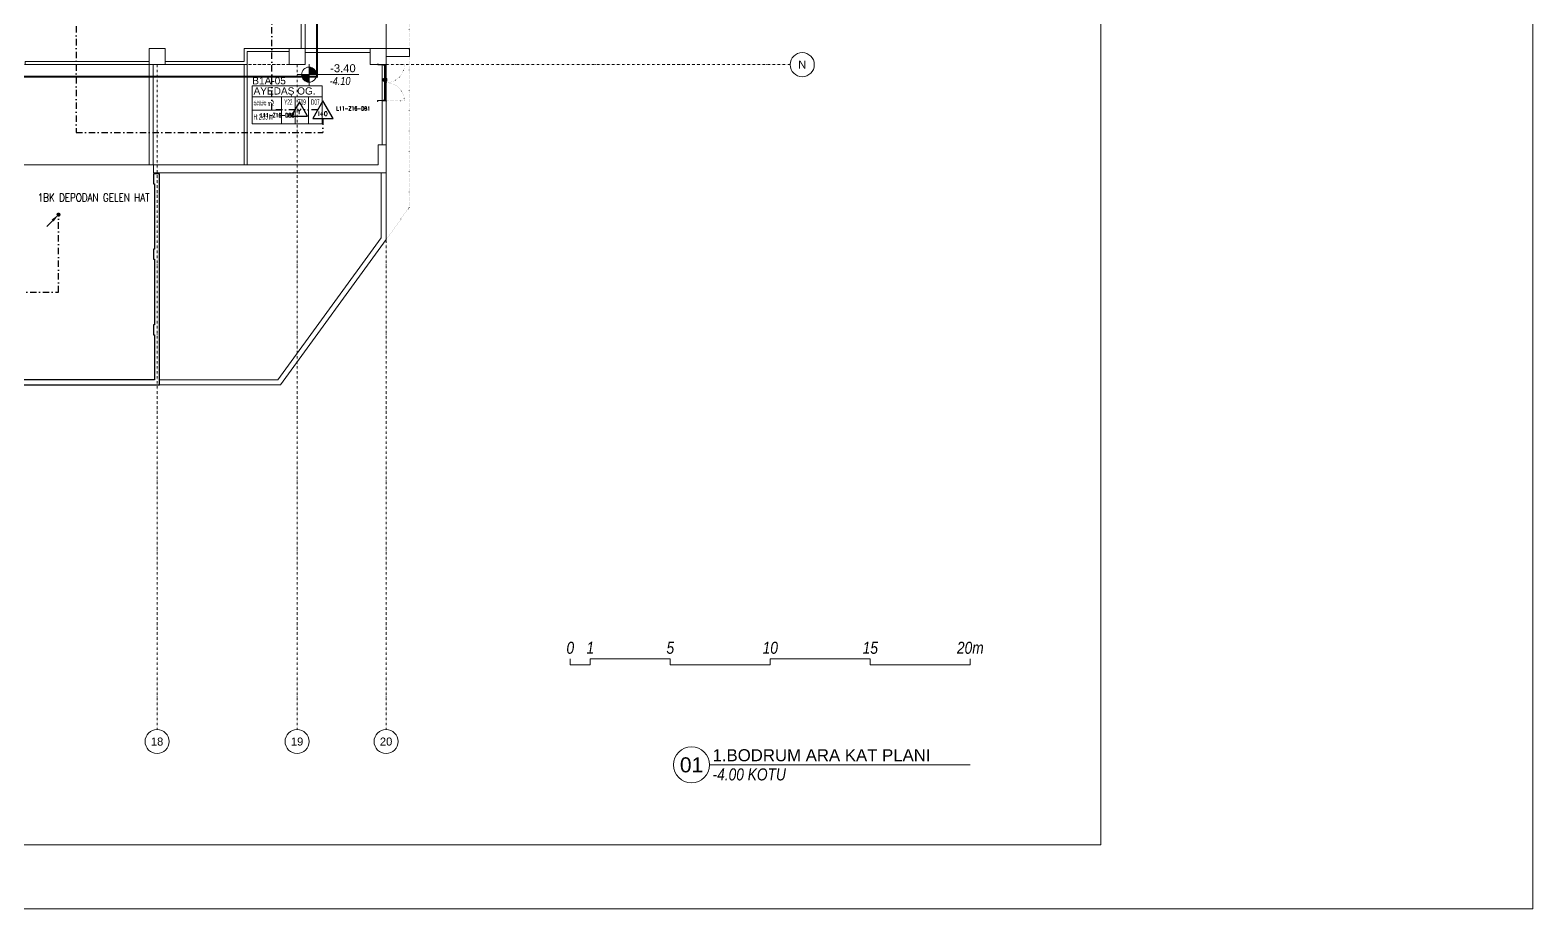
# Model space of a CAD drawing. Header units: metres. Extents: x -19121 to 152404, y -12107 to 29421.
# Drawn here: x 94645 to 102159, y -4219 to 173 of the extents above; entities that cross this region are included whole.
import ezdxf
from ezdxf.enums import TextEntityAlignment as Align

# ---------------------------------------------------------------- set-up
doc = ezdxf.new("R2010")
doc.units = ezdxf.units.M
doc.header["$LTSCALE"] = 50
doc.header["$MEASUREMENT"] = 0
for name, pattern in [('DASHDOT', [25.4, 12.7, -6.35, 0, -6.35]), ('DASHDOT2', [0.5, 0.25, -0.125, 0, -0.125]), ('DOT2', [0.125, 0, -0.125]), ('HIDDEN', [0.375, 0.25, -0.125]), ('HIDDEN2', [4.7625, 3.175, -1.5875])]:
    doc.linetypes.add(name, pattern=pattern)
doc.layers.get('0').update_dxf_attribs({"color": 9, "lineweight": 9})
for name, color, linetype, lineweight in [('00', 9, 'Continuous', 9), ('01', 9, 'Continuous', 9), ('03', 18, 'Continuous', 9), ('06B', 9, 'Continuous', 9), ('06C', 9, 'Continuous', 9), ('06D', 9, 'Continuous', 9), ('10', 9, 'Continuous', 9), ('20', 9, 'DOT2', 9), ('21', 9, 'Continuous', 9), ('21_mahal200', 9, 'Continuous', 9), ('24', 9, 'DASHDOT2', 9), ('40A', 9, 'Continuous', 9), ('E-DEDEKTÖR NUMARALARI', 20, 'Continuous', 30), ('E-KABLO', 7, 'Continuous', 30), ('E-KOMBİNE DEDEKTÖR (ISI+OPTİK DUMAN)', 7, 'Continuous', 30), ('E-OK', 3, 'Continuous', 30), ('E-YAZI', 7, 'Continuous', 30), ('E-YÜKSELTİLMİŞ DÖŞEME İÇİNDE DUMAN DEDEKTÖRÜ', 7, 'Continuous', 30)]:
    doc.layers.add(name, color=color, linetype=linetype, lineweight=lineweight)
doc.styles.add('Arial', font='arial.ttf', dxfattribs={"height": 2.5})
doc.styles.add('E-YAZI', font='txttw.shx', dxfattribs={"height": 200})
doc.styles.add('MuuM_TEXT-ITALIC', font='ARIALNI.TTF')
doc.styles.add('MuuM_TEXT-STANDART', font='ARIALN.TTF')

# ---------------------------------------------------------------- blocks, each defined once
blk = doc.blocks.new('0_drawinglabel')
blk.add_lwpolyline([(3, 0), (46.46, 0)])
blk.add_circle((0, 0), 3)
at = {"style": 'Arial'}
blk.add_attdef('CIZIMADI', text='', height=2, dxfattribs=at).set_placement((3.5, 0), align=Align.BOTTOM_LEFT)
blk.add_attdef('OLCEK', text='', height=2, dxfattribs=at).set_placement((46.46, 0), align=Align.BOTTOM_RIGHT)
blk.add_attdef('CIZIMNO', text='', height=2.5, dxfattribs=at).set_placement((0, 0), align=Align.MIDDLE)
at = {"style": 'MuuM_TEXT-ITALIC'}
blk.add_attdef('DRAWINGNAME', text='', height=2, dxfattribs=at).set_placement((3.5, -0.59), align=Align.TOP_LEFT)
blk.add_attdef('SCALE', text='', height=2, dxfattribs=at).set_placement((46.46, -0.59), align=Align.TOP_RIGHT)
blk = doc.blocks.new('0_aks')
at = {"linetype": 'Continuous'}
blk.add_circle((0, 0), 3, dxfattribs=at)
at = {"style": 'Arial'}
blk.add_attdef('AKS', text='', height=2, dxfattribs=at).set_placement((0, 0), align=Align.MIDDLE_CENTER)
blk = doc.blocks.new('100_KOMBİNE DEDEKTÖR (ISI+OPTİK DUMAN) 085')
at = {"layer": 'E-KOMBİNE DEDEKTÖR (ISI+OPTİK DUMAN)', "color": 4}
blk.add_lwpolyline([(2.55, 0), (0, 4.42), (-2.55, 0)], close=True, dxfattribs=at)
at = {"layer": 'E-KOMBİNE DEDEKTÖR (ISI+OPTİK DUMAN)', "color": 3, "style": 'E-YAZI', "width": 0.8}
blk.add_text('I+O', height=1.102, dxfattribs=at).set_placement((-0.02, 1.22), align=Align.MIDDLE)
blk = doc.blocks.new('100_YÜKSELTİLMİŞ DÖŞEME İÇİNDE DUMAN DEDEKTÖRÜ 085')
at = {"layer": 'E-YÜKSELTİLMİŞ DÖŞEME İÇİNDE DUMAN DEDEKTÖRÜ', "color": 4}
blk.add_lwpolyline([(2.06, 0), (0, 3.57), (-2.06, 0)], close=True, dxfattribs=at)
at = {"layer": 'E-YÜKSELTİLMİŞ DÖŞEME İÇİNDE DUMAN DEDEKTÖRÜ', "color": 3, "style": 'E-YAZI'}
blk.add_text('Y', height=1.36, dxfattribs=at).set_placement((-0.02, 1.2), align=Align.MIDDLE)
blk = doc.blocks.new('*U241')
at = {"layer": 'E-OK', "color": 3, "linetype": 'Continuous'}
blk.add_line((85, 85), (172, 172), dxfattribs=at)
at = {"layer": 'E-OK', "color": 4, "linetype": 'Continuous', "const_width": 30}
blk.add_lwpolyline([(-15, 0, 1), (15, 0, 1)], format="xyb", close=True, dxfattribs=at)
at = {"layer": 'E-OK', "color": 3, "linetype": 'Continuous'}
blk.add_solid([(99, 71), (71, 99), (0, 0)], dxfattribs=at)
blk = doc.blocks.new('p-kolon_80x80')
blk.add_lwpolyline([(-40, -40), (40, -40), (40, 40), (-40, 40)], close=True)
blk = doc.blocks.new('1.Bod.Ara.Sitatik Elk')
at = {"lineweight": -3}
blk.add_lwpolyline([(7525, -10230), (11292.5, -10230), (11292.5, -9175), (11262.5, -9175), (11262.5, -9225), (11267.5, -9225), (11267.5, -9552.5), (11262.5, -9552.5), (11262.5, -9602.5), (11267.5, -9602.5), (11267.5, -9930), (11262.5, -9930), (11262.5, -9980), (11267.5, -9980), (11267.5, -10205), (7525, -10205)], close=True, dxfattribs=at)
at = {"layer": '01'}
for p, q in [((12400, -9496.1), (12400, -9170)), ((12400, -9170), (12425, -9170)), ((12425, -9170), (12425, -9504.3)), ((11884.2, -10205), (12400, -9496.1)), ((12425, -9504.3), (11896.9, -10230)), ((11292.5, -10230), (11292.5, -10205)), ((11292.5, -10205), (11884.2, -10205)), ((11896.9, -10230), (11292.5, -10230))]:
    blk.add_line(p, q, dxfattribs=at)
for p in [(11280, -8590), (11980, -8590), (12385, -8590)]:
    blk.add_blockref('p-kolon_80x80', p, dxfattribs=at)
blk = doc.blocks.new('0_roomno2')
blk.add_lwpolyline([(19.38, -10.5), (0, -10.5), (0, 0), (19.38, 0)], close=True)
for points in [[(0, -3), (19.38, -3)], [(8.12, -3), (8.12, -10.5)], [(11.88, -3), (11.88, -10.5)], [(15.62, -3), (15.62, -10.5)], [(0, -6.75), (8.12, -6.75)]]:
    blk.add_lwpolyline(points)
at = {"style": 'MuuM_TEXT-STANDART', "width": 0.6}
blk.add_text('H:', height=1.5, dxfattribs=at).set_placement((0.35, -8.61), align=Align.MIDDLE_LEFT)
at = {"style": 'Arial'}
blk.add_attdef('ODANO', (0, 1.17), '', height=2, dxfattribs=at)
at = {"style": 'MuuM_TEXT-STANDART', "width": 0.6}
for tag, p in [('M2', (0.35, -4.88)), ('TEMIZTAVANYUKSEKLIGI', (1.8, -8.61))]:
    blk.add_attdef(tag, text='', height=1.5, dxfattribs=at).set_placement(p, align=Align.MIDDLE_LEFT)
at = {"style": 'Arial'}
blk.add_attdef('MEKANADI', text='', height=2, dxfattribs=at).set_placement((0.35, -3), align=Align.BOTTOM_LEFT)
at = {"style": 'MuuM_TEXT-STANDART', "width": 0.6}
for tag, p in [('YER01', (10, -4.5)), ('TAVAN01', (13.75, -4.5)), ('DUVAR01', (17.5, -4.5)), ('YER02', (10, -6.75)), ('YER03', (10, -9)), ('TAVAN02', (13.75, -6.75)), ('TAVAN03', (13.75, -9)), ('DUVAR02', (17.5, -6.75)), ('DUVAR03', (17.5, -9))]:
    blk.add_attdef(tag, text='', height=1.5, dxfattribs=at).set_placement(p, align=Align.MIDDLE_CENTER)
blk = doc.blocks.new('prf-scr2')
at = {"linetype": 'DOT2', "ltscale": 10}
blk.add_line((0, 0.2), (0, -1.1), dxfattribs=at)
for p, q in [((-0.1, -0.2), (0.1, -0.3)), ((0.1, -0.2), (-0.1, -0.2)), ((0.1, -0.3), (-0.1, -0.3)), ((-0.1, -0.3), (0.1, -0.4)), ((0.1, -0.4), (-0.1, -0.4)), ((0.1, -0.5), (-0.1, -0.4)), ((-0.1, -0.4), (0.1, -0.4)), ((0.1, -0.6), (-0.1, -0.5)), ((-0.1, -0.5), (0.1, -0.5)), ((-0.1, -0.6), (0.1, -0.7)), ((0.1, -0.6), (-0.1, -0.6)), ((-0.1, -0.6), (0.1, -0.6)), ((-0.1, -0.7), (0.1, -0.8)), ((0.1, -0.7), (-0.1, -0.7)), ((-0.1, -0.8), (0.1, -0.8)), ((0.1, -0.8), (-0.1, -0.8)), ((0.1, -0.2), (0, -0.1)), ((0, -0.2), (0.1, -0.2))]:
    blk.add_line(p, q)
blk.add_lwpolyline([(0.2, 0), (-0.2, 0), (-0.2, 0), (-0.1, -0.1), (0.1, -0.1), (0.2, 0), (0.2, 0)], close=True)
for points in [[(0.2, 0), (-0.2, 0)], [(-0.1, -0.1), (-0.1, -0.2), (-0.1, -0.2), (-0.1, -0.2), (-0.1, -0.2), (-0.1, -0.3), (-0.1, -0.3), (-0.1, -0.3), (-0.1, -0.3), (-0.1, -0.4), (-0.1, -0.4), (-0.1, -0.4), (-0.1, -0.4), (-0.1, -0.4), (-0.1, -0.5), (-0.1, -0.5), (-0.1, -0.5), (-0.1, -0.5), (-0.1, -0.5), (-0.1, -0.5), (-0.1, -0.6), (-0.1, -0.6), (-0.1, -0.6), (-0.1, -0.6), (-0.1, -0.6), (-0.1, -0.7), (-0.1, -0.7), (-0.1, -0.7), (-0.1, -0.7), (-0.1, -0.7), (-0.1, -0.8), (-0.1, -0.8), (-0.1, -0.8), (-0.1, -0.8), (0, -0.9), (0, -0.9), (0, -0.9), (0.1, -0.8), (0.1, -0.8), (0.1, -0.7), (0.1, -0.7), (0.1, -0.7), (0.1, -0.7), (0.1, -0.7), (0.1, -0.7), (0.1, -0.6), (0.1, -0.6), (0.1, -0.6), (0.1, -0.6), (0.1, -0.6), (0.1, -0.5), (0.1, -0.5), (0.1, -0.5), (0.1, -0.5), (0.1, -0.4), (0.1, -0.4), (0.1, -0.4), (0.1, -0.4), (0.1, -0.4), (0.1, -0.3), (0.1, -0.3), (0.1, -0.3), (0.1, -0.3), (0.1, -0.3), (0.1, -0.3), (0.1, -0.2), (0.1, -0.2), (0.1, -0.2), (0.1, -0.2), (0.1, -0.2), (0.1, -0.1)]]:
    blk.add_lwpolyline(points)
blk = doc.blocks.new('gr-p-barel kilitli kapı kolu')
at = {"flags": 128}
for points in [[(-0.9, 0.8), (-0.9, 4.9), (-11.7, 4.9), (-11.7, 6.7), (0.9, 6.7), (0.9, 0.8)], [(-0.8, 5), (0.8, 6.6)]]:
    blk.add_lwpolyline(points, dxfattribs=at)
blk.add_lwpolyline([(-2.75, 0), (-2.75, 0.7), (2.75, 0.7), (2.75, 0)])
blk.add_lwpolyline([(-1.3, 0.7), (1.3, 0.7), (1.3, 0.8), (-1.3, 0.8)], close=True)
blk = doc.blocks.new('K2_SAC')
at = {"layer": '06C'}
blk.add_lwpolyline([(-71.5, 60.3, 1), (-71.8, 59.6), (-69.9, 58.9), (-69.6, 59.7), (-71.6, 60.4)], format="xyb", dxfattribs=at)
blk.add_arc((-71.6, 60), 0.5, 34.00489, 287.74469, dxfattribs=at)
at = {"layer": '10'}
for points in [[(-174.4, 60.3, 0.414214), (-174.4, 60.2), (-170.2, 58.7, 0.414214), (-170.1, 58.8), (-159.7, 88.3), (-159.5, 88.2), (-169.9, 58.7, -0.414214), (-170.3, 58.6), (-174.4, 60, -0.414214), (-174.6, 60.4), (-174.3, 61.2, -0.414214), (-173.9, 61.4), (-172.9, 61.1), (-173, 60.9), (-174, 61.2, 0.414214), (-174.1, 61.2)], [(-161, 84.1, 0.414214), (-160.8, 83.7), (-159.8, 83.3, 0.414214), (-159.5, 83.5), (-157.4, 89.6, 0.414214), (-157.5, 90, 0.414214), (-157.9, 89.8), (-158.2, 88.9), (-159.2, 89.3), (-156.2, 97.8, 0.414214), (-156.4, 98.1), (-160.6, 99.6, 0.414214), (-160.9, 99.4), (-161.2, 98.5, 0.414214), (-161, 98.2), (-160, 97.8), (-159.9, 98), (-161, 98.4, -0.414214), (-161, 98.5), (-160.7, 99.3, -0.414214), (-160.6, 99.4), (-156.5, 97.9, -0.414214), (-156.4, 97.8), (-159.4, 89.1), (-158.1, 88.7), (-157.7, 89.7, -0.414214), (-157.6, 89.8, -0.414214), (-157.5, 89.6), (-159.6, 83.6, -0.414214), (-159.8, 83.5), (-160.7, 83.9, -0.414214), (-160.8, 84), (-160.5, 84.8), (-160.7, 84.9)], [(-156.5, 98.7), (-155.4, 97.7), (-156.3, 94.9), (-156.2, 94.9), (-155.2, 97.7), (-156.3, 98.8, 14.796002)], [(4, -2.7, -0.414214), (3.9, -2.7), (-0.3, -1.3, -0.414214), (-0.4, -1.2), (10.4, 29.3), (10.2, 29.4), (-0.6, -1.1, 0.414214), (-0.4, -1.5), (3.8, -2.9, 0.414214), (4.2, -2.7), (4.5, -1.9, 0.414214), (4.3, -1.5), (3.2, -1.1), (3.2, -1.3), (4.2, -1.7, -0.414214), (4.3, -1.8)], [(8.7, 25.2, -0.414214), (8.3, 25), (7.4, 25.4, -0.414214), (7.2, 25.7), (9.3, 31.8, -0.414214), (9.7, 32, -0.414214), (9.9, 31.6), (9.6, 30.7), (10.5, 30.4), (13.5, 38.9, -0.414214), (13.9, 39.1), (18, 37.7, -0.414214), (18.2, 37.3), (17.9, 36.4, -0.414214), (17.5, 36.2), (16.5, 36.6), (16.5, 36.8), (17.6, 36.4, 0.414214), (17.7, 36.5), (18, 37.3, 0.414214), (17.9, 37.5), (13.8, 38.9, 0.414214), (13.7, 38.8), (10.6, 30.2), (9.3, 30.6), (9.7, 31.7, 0.414214), (9.6, 31.8, 0.414214), (9.5, 31.7), (7.4, 25.7, 0.414214), (7.5, 25.5), (8.4, 25.2, 0.414214), (8.5, 25.3), (8.8, 26.1), (9, 26.1)], [(14.3, 39.5), (12.8, 39.3), (11.8, 36.6), (11.6, 36.7), (12.6, 39.5), (14.2, 39.7, -14.796002)]]:
    blk.add_lwpolyline(points, format="xyb", close=True, dxfattribs=at)
for points in [[(-73.8, 64.8), (-74.4, 62.9), (-74.1, 62.8), (-74.5, 61.8), (-157.3, 90.5), (-157, 91.5), (-156.7, 91.4), (-156.1, 93.3), (-156.3, 93.4), (-156.9, 91.8), (-157.2, 91.9), (-157.7, 90.3), (-74.3, 61.4), (-73.8, 63), (-74, 63.1), (-73.5, 64.7)], [(-74.4, 62.9), (-73.8, 64.8), (-73.2, 64.6), (-72.7, 66.1), (-156.1, 95.1), (-156.6, 93.5), (-156.1, 93.3), (-156.7, 91.4), (-156.4, 91.3), (-155.7, 93.5), (-156.2, 93.7), (-155.9, 94.7), (-73, 66), (-73.4, 65), (-74, 65.2), (-74.7, 63), (-74.4, 62.9)], [(-72.2, 64.2), (-72.8, 62.3), (-73.1, 62.4), (-73.4, 61.4), (9.9, 32.5), (10.2, 33.5), (9.9, 33.6), (10.6, 35.5), (10.9, 35.4), (10.3, 33.8), (10.6, 33.7), (10.1, 32.2), (-73.8, 61.3), (-73.3, 62.8), (-73, 62.7), (-72.4, 64.3)], [(-72.8, 62.3), (-72.2, 64.2), (-72.7, 64.4), (-72.2, 66), (11.7, 36.9), (11.2, 35.3), (10.6, 35.5), (9.9, 33.6), (9.7, 33.7), (10.4, 35.9), (11, 35.7), (11.3, 36.7), (-72, 65.6), (-72.3, 64.6), (-71.8, 64.4), (-72.5, 62.2), (-72.8, 62.3)]]:
    blk.add_lwpolyline(points, dxfattribs=at)
for points in [[(-156.7, 90.5), (-152.9, 89.2), (-151.6, 93), (-155.4, 94.3)], [(-156.3, 90.7), (-153.1, 89.6), (-152, 92.8), (-155.2, 93.9)], [(-75, 62.2), (-80.7, 64.1), (-79.3, 67.9), (-73.7, 66)], [(-75.2, 62.6), (-80.3, 64.3), (-79.2, 67.5), (-74.1, 65.8)], [(-75.2, 61), (-73.4, 60.4), (-73.2, 60.9), (-75.6, 61.7), (-75.6, 61.7), (-75.7, 61.2)], [(-71.3, 66.4), (-73.1, 67), (-73.3, 66.5), (-71.5, 65.9), (-70.9, 65.7), (-70.7, 66.2)], [(-72.8, 61.4), (-67.1, 59.5), (-65.8, 63.2), (-71.5, 65.2)], [(-72.4, 61.6), (-67.3, 59.8), (-66.2, 63.1), (-71.3, 64.8)], [(9.4, 32.9), (3.7, 34.9), (5, 38.7), (10.7, 36.7)], [(9.2, 33.3), (4.1, 35.1), (5.2, 38.3), (10.3, 36.5)]]:
    blk.add_lwpolyline(points, close=True, dxfattribs=at)
for centre in [(-156.9, 99.4), (15, 39.8)]:
    blk.add_circle(centre, 0.55, dxfattribs=at)
at = {"layer": '20'}
for p, q in [((-156.9, 99.4), (-127.2, 184.9)), ((15, 39.8), (44.6, 125.3))]:
    blk.add_line(p, q, dxfattribs=at)
at = {"layer": '20', "linetype": 'HIDDEN'}
for points in [[(-156.6, 98), (-157, 96.8), (-158.4, 97.2), (-158, 98.5)], [(-156.5, 98.7), (-157.1, 97), (-158.1, 97.4), (-157.6, 99.1)], [(13.9, 38.9), (13.5, 37.6), (14.9, 37.2), (15.3, 38.4)], [(14.3, 39.5), (13.7, 37.8), (14.8, 37.4), (15.3, 39.1)]]:
    blk.add_lwpolyline(points, dxfattribs=at)
at = {"layer": '20'}
for centre, start, end in [((-156.9, 99.4), 338.46909, 70.87479), ((15, 39.8), 70.87479, 163.28049)]:
    blk.add_arc(centre, 90.5, start, end, dxfattribs=at)
at = {"layer": '06B', "rotation": 340.8747897857572}
blk.add_blockref('gr-p-barel kilitli kapı kolu', (-80.2, 68.8), dxfattribs=at)
at = {"layer": '06B', "xscale": -1, "rotation": 160.8747897857572}
blk.add_blockref('gr-p-barel kilitli kapı kolu', (-81.9, 64), dxfattribs=at)
at = {"layer": '10', "rotation": 70.87478978575723}
for p in [(-156.6, 92.6), (-72.7, 63.5)]:
    blk.add_blockref('prf-scr2', p, dxfattribs=at)
at = {"layer": '10', "xscale": -1, "rotation": 250.8747897857573}
for p in [(-73.8, 63.9), (10.6, 34.6)]:
    blk.add_blockref('prf-scr2', p, dxfattribs=at)
blk = doc.blocks.new('0_elevationtarget-p-bk')
h = blk.add_hatch(color=250)
h.paths.add_polyline_path([(1.88, 0, 0.414214), (0, 1.88), (0, 0)])
h.paths.add_polyline_path([(0, 0), (-1.88, 0, 0.414214), (0, -1.88)])
blk.add_line((0, -2.62), (0, 2.62))
blk.add_lwpolyline([(12.45, 0), (-3, 0)])
blk.add_circle((0, 0), 1.88)
at = {"style": 'Arial'}
blk.add_attdef('BITMISKOT', text='', height=2, dxfattribs=at).set_placement((4.5, 0), align=Align.BOTTOM_LEFT)
at = {"style": 'MuuM_TEXT-ITALIC'}
blk.add_attdef('FINISHINGFLOORLEVEL', text='', height=2, dxfattribs=at).set_placement((4.5, -0.59), align=Align.TOP_LEFT)
blk = doc.blocks.new('1.Bod.Ara.Mimari Elk')
at = {"layer": '00'}
for points in [[(12020, -7830), (12020, -8550), (12000, -8550), (12000, -7830)], [(12345, -8550), (12020, -8550), (12020, -8570), (12345, -8570)], [(10620, -8630), (11240, -8630), (11240, -8615), (10620, -8615)], [(11240, -8630), (11240, -9130), (11260, -9130), (11260, -8630)], [(12425, -9030), (12425, -8810), (12405, -8810), (12405, -9030)]]:
    blk.add_lwpolyline(points, close=True, dxfattribs=at)
for points in [[(11940, -8550), (11715, -8550), (11715, -8615), (11320, -8615), (11320, -8630), (11715, -8630), (11715, -9130)], [(11730, -9130), (11730, -8565), (11940, -8565)]]:
    blk.add_lwpolyline(points, dxfattribs=at)
at = {"layer": '01'}
blk.add_lwpolyline([(11262.5, -9130), (12385, -9130), (12385, -9030), (12425, -9030), (12425, -9170), (11262.5, -9170)], close=True, dxfattribs=at)
at = {"layer": '06D'}
for points in [[(12425, -9170), (12425, -6376.29)], [(12405, -9030), (12405, -8630)], [(905, -9130), (11262.5, -9130)]]:
    blk.add_lwpolyline(points, dxfattribs=at)
blk.add_lwpolyline([(12542.36, -8550), (12425, -8550), (12425, -8590), (12542.36, -8590)], close=True, dxfattribs=at)
at = {"layer": '20'}
blk.add_lwpolyline([(11136.56, -4590), (11320, -4700), (11759.99, -5092.75, -0.2171689), (11767.85, -5110), (11767.85, -5390), (12185.66, -6150), (12540, -7329.46), (12540, -9344.49), (12425, -9504.28)], format="xyb", dxfattribs=at)
at = {"layer": '20', "ltscale": 2, "const_width": 10}
blk.add_lwpolyline([(8380, -5050), (8380, -8690), (12080, -8690), (12080, -6110), (9520, -6110), (9520, -5050)], close=True, dxfattribs=at)
at = {"layer": '20', "linetype": 'HIDDEN2', "ltscale": 0.1}
blk.add_lwpolyline([(1640, -8630), (11940, -8630)], dxfattribs=at)
at = {"layer": '10', "rotation": 289.1252102133994}
blk.add_blockref('K2_SAC', (12383.82, -8809.82), dxfattribs=at)
at = {"layer": '21', "xscale": 20, "yscale": 20, "zscale": 20}
blk.add_blockref('0_elevationtarget-p-bk', (12040, -8679.81), dxfattribs=at).add_auto_attribs({'BITMISKOT': ' -3.40', 'FINISHINGFLOORLEVEL': ' -4.10'})
at = {"layer": '21_mahal200'}
ref = blk.add_blockref('0_roomno2', (11756.18, -8736.11), dxfattribs=dict(at, xscale=18, yscale=18, zscale=18))
ref.add_attrib('ODANO', 'B1A-05', (11756.18, -8728.33), dxfattribs={"layer": '0', "height": 36, "style": 'Arial'})
ref.add_attrib('MEKANADI', 'AYEDAŞ OG.', dxfattribs={"layer": '0', "height": 36, "style": 'Arial'}).set_placement((11762.48, -8790.11), align=Align.BOTTOM_LEFT)
ref.add_attrib('M2', '##### m2', dxfattribs={"layer": '0', "height": 27, "style": 'MuuM_TEXT-STANDART', "width": 0.6}).set_placement((11762.48, -8823.86), align=Align.MIDDLE_LEFT)
ref.add_attrib('TEMIZTAVANYUKSEKLIGI', '2.55 M', dxfattribs={"layer": '0', "height": 27, "style": 'MuuM_TEXT-STANDART', "width": 0.6}).set_placement((11788.58, -8891.06), align=Align.MIDDLE_LEFT)
ref.add_attrib('YER01', 'Y22', dxfattribs={"layer": '0', "height": 27, "style": 'MuuM_TEXT-STANDART', "width": 0.6}).set_placement((11936.18, -8817.11), align=Align.MIDDLE_CENTER)
ref.add_attrib('TAVAN01', 'T09', dxfattribs={"layer": '0', "height": 27, "style": 'MuuM_TEXT-STANDART', "width": 0.6}).set_placement((12003.68, -8817.11), align=Align.MIDDLE_CENTER)
ref.add_attrib('DUVAR01', 'D07', dxfattribs={"layer": '0', "height": 27, "style": 'MuuM_TEXT-STANDART', "width": 0.6}).set_placement((12071.18, -8817.11), align=Align.MIDDLE_CENTER)
blk = doc.blocks.new('p-akslar_yeni')
at = {"layer": '24'}
for points in [[(17695, -8575), (17695, -11897.2)], [(18395, -8575), (18395, -11897.2)], [(18840, -8575), (20861, -8575)], [(18840, -8575), (18840, -11897.2)]]:
    blk.add_lwpolyline(points, dxfattribs=at)
at = {"layer": '21', "xscale": 20, "yscale": 20, "zscale": 20}
for p, values in [((20921, -8575), {'AKS': 'N'}), ((17695, -11957.2), {'AKS': '18'}), ((18395, -11957.2), {'AKS': '19'}), ((18840, -11957.2), {'AKS': '20'})]:
    blk.add_blockref('0_aks', p, dxfattribs=at).add_auto_attribs(values)
blk = doc.blocks.new('0_graphicscale')
blk.add_lwpolyline([(0, 2.95), (0, 0), (10, 0), (10, 2.95), (50, 2.95), (50, 0), (100, 0), (100, 2.95), (150, 2.95), (150, 0), (200, 0), (200, 2.95)])
at = {"style": 'MuuM_TEXT-ITALIC'}
for s, p in [('0', (0, 8.49)), ('1', (10, 8.49)), ('5', (50, 8.49)), ('10', (100, 8.49)), ('15', (150, 8.49)), ('20m', (200, 8.49))]:
    blk.add_text(s, height=6, dxfattribs=at).set_placement(p, align=Align.MIDDLE_CENTER)

msp = doc.modelspace()

# ---------------------------------------------------------------- linework, layer by layer
at = {"layer": '40A'}
for points in [[(102159.28, -4218.56), (74159.28, -4218.56), (74159.28, 12601.44), (102159.28, 12601.44)], [(74479.28, 12281.44), (99999.52, 12281.44), (99999.52, -3898.56), (74479.28, -3898.56)]]:
    msp.add_lwpolyline(points, close=True, dxfattribs=at)
at = {"layer": 'E-KABLO', "color": 6, "linetype": 'DASHDOT', "ltscale": 0.05}
for p, q in [((94875.01, 446.28), (94875.01, -338.35)), ((95853.74, -225.55), (95853.74, 446.28)), ((95969.93, -225.55), (95853.74, -225.55)), ((96083.76, -225.55), (96014.25, -225.55)), ((96109.26, -269.71), (96109.26, -338.35)), ((94875.01, -338.35), (96109.26, -338.35)), ((94787.2, -1137.57), (94787.2, -749.45)), ((94390.65, -1137.57), (94787.2, -1137.57))]:
    msp.add_line(p, q, dxfattribs=at)

# ---------------------------------------------------------------- block references
for name in ['1.Bod.Ara.Mimari Elk', '1.Bod.Ara.Sitatik Elk']:
    msp.add_blockref(name, (84000, 8630))
at = {"layer": '03', "xscale": 10, "yscale": 10, "zscale": 10}
msp.add_blockref('0_graphicscale', (97346.18, -2998.56), dxfattribs=at)
at = {"layer": '21'}
ref = msp.add_blockref('0_drawinglabel', (97952.4, -3498.56), dxfattribs=dict(at, xscale=30, yscale=30, zscale=30))
ref.add_attrib('CIZIMNO', '01', dxfattribs={"layer": '0', "height": 75, "style": 'Arial'}).set_placement((97952.4, -3498.56), align=Align.MIDDLE)
ref.add_attrib('CIZIMADI', '1.BODRUM ARA KAT PLANI', dxfattribs={"layer": '0', "height": 60, "style": 'Arial'}).set_placement((98057.4, -3498.56), align=Align.BOTTOM_LEFT)
ref.add_attrib('DRAWINGNAME', '-4.00 KOTU', dxfattribs={"layer": '0', "height": 60, "style": 'MuuM_TEXT-ITALIC'}).set_placement((98057.4, -3516.32), align=Align.TOP_LEFT)
at = {"layer": '24'}
msp.add_blockref('p-akslar_yeni', (77585, 8575), dxfattribs=at)
at = {"layer": '24', "xscale": 20, "yscale": 20, "zscale": 20}
for p, values in [((95280, -3382.18), {'AKS': '18'}), ((95980, -3382.18), {'AKS': '19'}), ((96425, -3382.18), {'AKS': '20'})]:
    msp.add_blockref('0_aks', p, dxfattribs=at).add_auto_attribs(values)
at = {"layer": 'E-KOMBİNE DEDEKTÖR (ISI+OPTİK DUMAN)', "xscale": 20, "yscale": 20, "zscale": 20}
msp.add_blockref('100_KOMBİNE DEDEKTÖR (ISI+OPTİK DUMAN) 085', (96109.26, -269.71), dxfattribs=at)
at = {"layer": 'E-OK', "xscale": -0.34, "yscale": 0.34, "zscale": 0.34, "rotation": 90}
msp.add_blockref('*U241', (94787.2, -749.45), dxfattribs=at)
at = {"layer": 'E-YÜKSELTİLMİŞ DÖŞEME İÇİNDE DUMAN DEDEKTÖRÜ', "xscale": 20, "yscale": 20, "zscale": 20}
msp.add_blockref('100_YÜKSELTİLMİŞ DÖŞEME İÇİNDE DUMAN DEDEKTÖRÜ 085', (95991.63, -257.68), dxfattribs=at)

# ---------------------------------------------------------------- texts
at = {"layer": 'E-DEDEKTÖR NUMARALARI', "style": 'E-YAZI', "width": 0.7}
for s, p in [('L11-Z16-D81', (96176.42, -229.13)), ('L11-Z16-D82', (95797.06, -263.09))]:
    msp.add_text(s, height=20, dxfattribs=at).set_placement(p)
at = {"layer": 'E-YAZI', "color": 3, "style": 'E-YAZI', "width": 0.8}
msp.add_text('1BK DEPODAN GELEN HAT', height=40, dxfattribs=at).set_placement((94682.99, -683.92))

doc.saveas('drawing.dxf')
